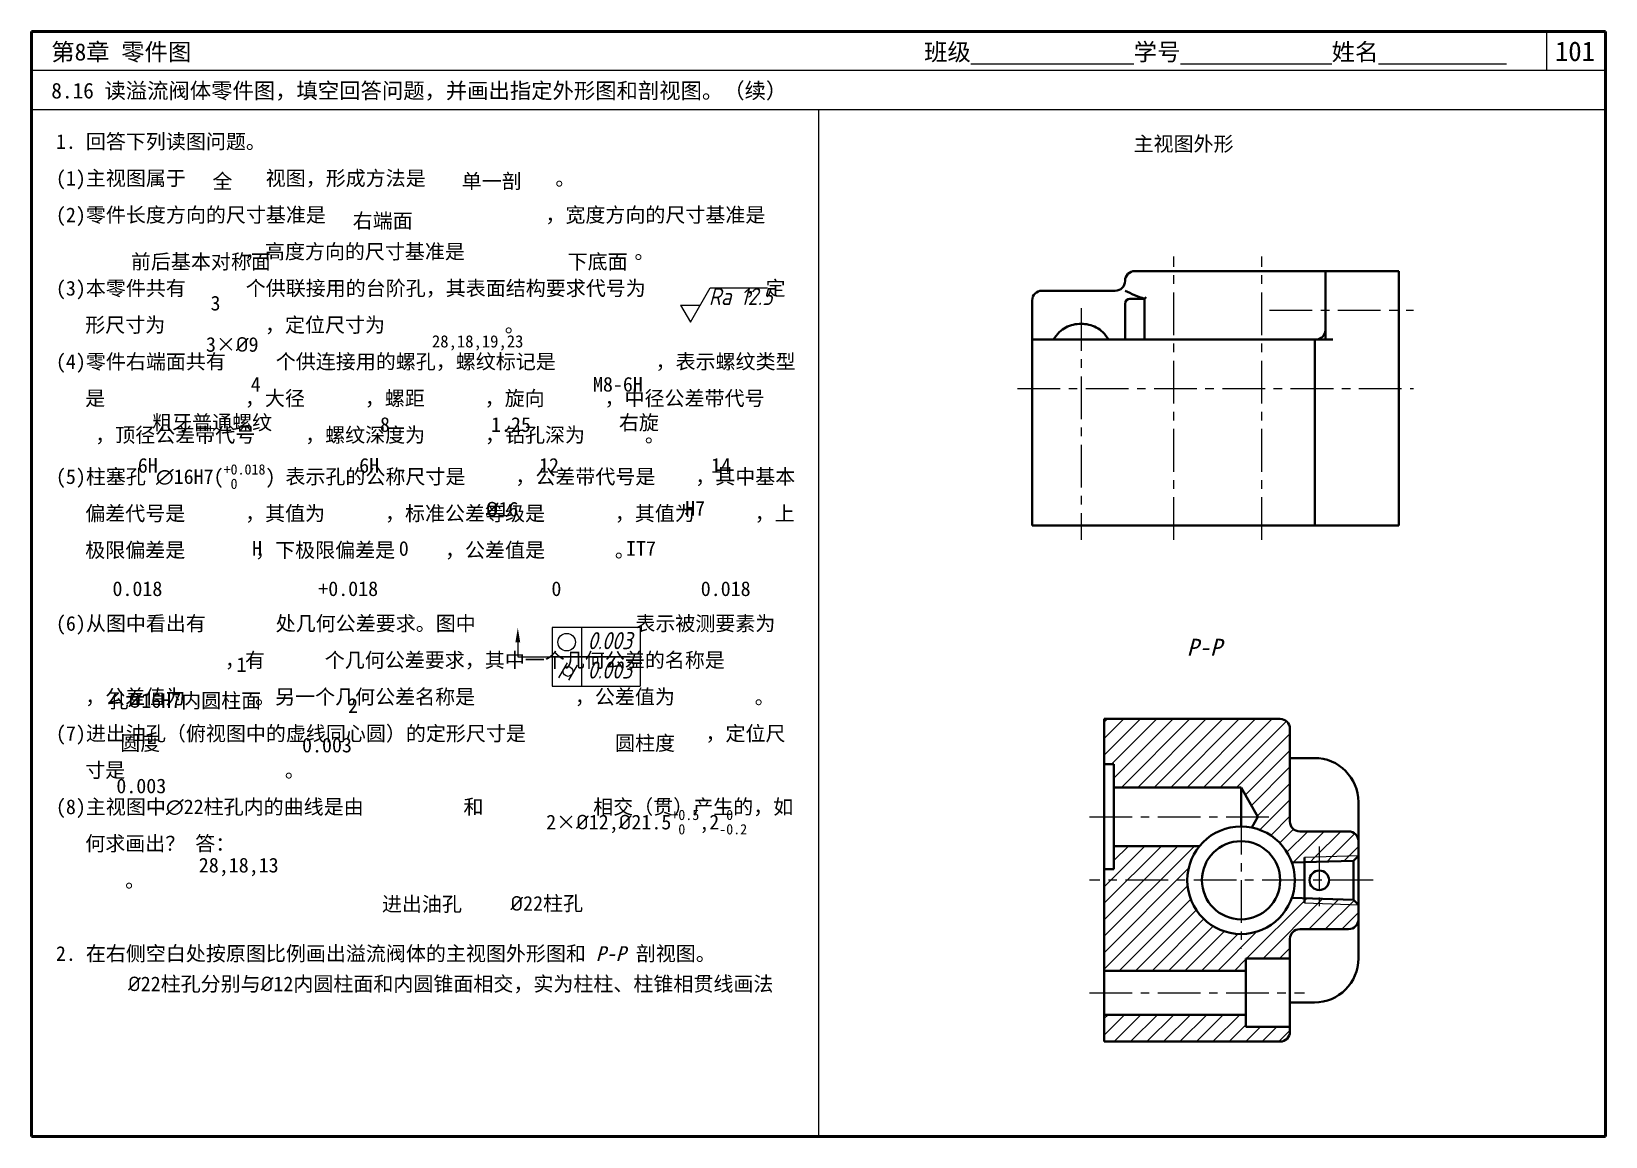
# Model space of a CAD drawing. Header units: millimetres. Extents: x 0 to 322, y 0 to 226.
import ezdxf

# ---------------------------------------------------------------- set-up
doc = ezdxf.new("R2010")
doc.units = ezdxf.units.MM
doc.header["$LTSCALE"] = 0.275
doc.linetypes.add('CENTER', pattern=[50.8, 31.75, -6.35, 6.35, -6.35])
doc.layers.add('答案', color=1, linetype='Continuous')
doc.layers.add('细实线层', color=7, linetype='Continuous')
doc.styles.get("Standard").update_dxf_attribs({"font": 'gbeitc.shx', "height": 3.5, "bigfont": 'gbcbig.shx'})
doc.styles.add('宋体', font='SimSun.ttf', dxfattribs={"height": 3})

msp = doc.modelspace()

# ---------------------------------------------------------------- hatches: boundary and pattern name
at = {"layer": '答案'}
h = msp.add_hatch(dxfattribs=at)
h.set_pattern_fill('ANSI31', color=256, scale=0.75)
h.paths.add_polyline_path([(257.44, 83.41, 0.414214), (255.44, 85.41), (219.44, 85.41), (219.44, 76.16), (221.44, 76.16), (221.44, 71.41), (247.44, 71.41), (250.9, 65.41), (249.62, 63.19, -0.265223), (257.83, 56.02), (260.44, 56.1), (260.44, 57.07), (271.44, 57.41), (271.44, 60.41, 0.414214), (269.44, 62.41), (259.44, 62.41, -0.414214), (257.44, 64.41)])
h.paths.add_polyline_path([(271.44, 57.41), (263.44, 57.16), (263.44, 56.19), (270.44, 56.41)], flags=17)
h.paths.add_polyline_path([(263.44, 57.16), (260.44, 57.07), (260.44, 56.1), (263.44, 56.19)], flags=17)
h.paths.add_polyline_path([(270.44, 48.41), (263.44, 48.63), (263.44, 47.66), (271.44, 47.41)], flags=17)
h.paths.add_polyline_path([(263.44, 48.63), (260.44, 48.72), (260.44, 47.76), (263.44, 47.66)], flags=17)
h.paths.add_polyline_path([(263.44, 47.66), (260.44, 47.76), (260.44, 48.72), (257.83, 48.81, -0.845541), (236.44, 52.41), (219.44, 52.41), (219.44, 33.91), (248.44, 33.91), (248.44, 36.41), (257.44, 36.41), (257.44, 40.41, -0.414214), (259.44, 42.41), (269.44, 42.41, 0.414214), (271.44, 44.41), (271.44, 47.41)])
h.paths.add_polyline_path([(238.95, 59.41), (221.44, 59.41), (221.44, 54.66), (219.44, 54.66), (219.44, 52.41), (236.44, 52.41, -0.174174)])
h.paths.add_polyline_path([(257.44, 22.41), (248.44, 22.41), (248.44, 24.91), (219.44, 24.91), (219.44, 19.41), (255.44, 19.41, 0.414214), (257.44, 21.41)])

# ---------------------------------------------------------------- linework, layer by layer
at = {"lineweight": 50}
for p, q in [((322, 226), (0, 226)), ((0, 226), (0, 0)), ((322, 0), (322, 226)), ((0, 0), (322, 0))]:
    msp.add_line(p, q, dxfattribs=at)
for p, q in [((310, 218), (310, 226)), ((322, 218), (0, 218)), ((322, 210), (0, 210)), ((161, 210), (161, 0))]:
    msp.add_line(p, q)
at = {"layer": '答案', "linetype": 'CENTER'}
for p, q in [((233.71, 122), (233.71, 179.99)), ((251.71, 122), (251.71, 179.99)), ((214.71, 169.43), (214.71, 122)), ((253.29, 168.99), (282.71, 168.99)), ((201.71, 152.99), (282.71, 152.99)), ((216.44, 65.41), (253.78, 65.41)), ((247.44, 66.41), (247.44, 38.41)), ((263.44, 59.33), (263.44, 45.49)), ((274.44, 52.41), (216.44, 52.41)), ((216.44, 29.41), (260.44, 29.41))]:
    msp.add_line(p, q, dxfattribs=at)
at = {"layer": '答案', "lineweight": 40}
for p, q in [((279.71, 176.99), (225.71, 176.99)), ((264.71, 162.99), (264.71, 176.99)), ((279.71, 124.99), (279.71, 176.99)), ((204.71, 124.99), (204.71, 170.99)), ((206.71, 172.99), (221.71, 172.99)), ((227.71, 171.32), (224.71, 171.32)), ((227.71, 171.32), (228.06, 171.68)), ((227.71, 162.99), (227.71, 171.32)), ((223.71, 162.99), (223.71, 170.32)), ((204.71, 162.99), (266.21, 162.99)), ((262.51, 124.99), (262.51, 162.99)), ((204.71, 124.99), (279.71, 124.99)), ((219.44, 85.41), (219.44, 19.41)), ((219.44, 85.41), (255.44, 85.41)), ((257.44, 83.41), (257.44, 64.41)), ((262.44, 77.41), (257.44, 77.41)), ((219.44, 76.16), (221.44, 76.16)), ((221.44, 76.16), (221.44, 54.66)), ((221.44, 71.41), (247.44, 71.41)), ((247.44, 71.41), (247.44, 63.41)), ((247.44, 71.41), (250.9, 65.41)), ((271.44, 60.41), (271.44, 68.41)), ((250.9, 65.41), (249.62, 63.19)), ((269.44, 62.41), (259.44, 62.41)), ((221.44, 59.41), (238.95, 59.41)), ((271.44, 60.41), (271.44, 44.41)), ((270.44, 56.41), (257.83, 56.02)), ((260.44, 47.76), (260.44, 57.07)), ((271.44, 57.41), (270.44, 56.41)), ((270.44, 48.41), (270.44, 56.41)), ((219.44, 54.66), (221.44, 54.66)), ((257.83, 48.81), (270.44, 48.41)), ((271.44, 47.41), (270.44, 48.41)), ((269.44, 42.41), (259.44, 42.41)), ((271.44, 44.41), (271.44, 36.41)), ((257.44, 40.41), (257.44, 21.41)), ((248.44, 36.41), (248.44, 22.41)), ((248.44, 36.41), (257.44, 36.41)), ((219.44, 33.91), (248.44, 33.91)), ((262.44, 27.41), (257.44, 27.41)), ((219.44, 24.91), (248.44, 24.91)), ((219.44, 19.41), (255.44, 19.41)), ((248.44, 22.41), (257.44, 22.41))]:
    msp.add_line(p, q, dxfattribs=at)
at = {"layer": '答案'}
for p, q in [((134.8, 166.55), (138.84, 173.55)), ((138.84, 173.55), (150.55, 173.55)), ((132.78, 170.05), (134.8, 166.55)), ((132.78, 170.05), (136.82, 170.05)), ((271.44, 57.41), (260.44, 57.07)), ((260.44, 47.76), (271.44, 47.41))]:
    msp.add_line(p, q, dxfattribs=at)
at = {"layer": '答案', "lineweight": 40}
for centre, radius in [((247.44, 52.41), 11), ((247.44, 52.41), 8), ((263.44, 52.41), 2)]:
    msp.add_circle(centre, radius, dxfattribs=at)
for centre, radius, start, end in [((221.71, 174.99), 2, 270, 0), ((225.71, 174.99), 2, 90, 180), ((206.71, 170.99), 2, 90, 180), ((237.07, 199.38), 29.58, 243.1413, 251.545), ((224.71, 170.32), 1, 90, 180), ((262.71, 164.99), 2, 270, 0), ((255.44, 83.41), 2, 0, 90), ((262.44, 68.41), 9, 0, 90), ((259.44, 64.41), 2, 180, 270), ((269.44, 60.41), 2, 0, 90), ((259.44, 40.41), 2, 90, 180), ((269.44, 44.41), 2, 270, 0), ((262.44, 36.41), 9, 270, 0), ((255.44, 21.41), 2, 270, 0)]:
    msp.add_arc(centre, radius, start, end, dxfattribs=at)
msp.add_spline([(209.08, 162.99), (210.26, 164.51), (211.61, 165.48), (214.71, 166.22), (217.82, 165.48), (219.16, 164.51), (220.34, 162.99)], degree=3, dxfattribs=at)
at = {"layer": '细实线层'}
for p, q in [((124.49, 104.11), (106.49, 104.11)), ((106.49, 104.11), (106.49, 98.11)), ((112.49, 104.11), (112.49, 98.11)), ((124.49, 104.11), (124.49, 98.11)), ((99.49, 101.04), (99.49, 98.11)), ((99.49, 98.11), (106.49, 98.11)), ((122.49, 98.11), (106.49, 98.11)), ((106.49, 98.11), (106.49, 92.11)), ((106.49, 98.11), (124.49, 98.11)), ((107.86, 93.8), (109.63, 96.86)), ((112.49, 98.11), (112.49, 92.11)), ((124.49, 98.11), (124.49, 92.11)), ((109.91, 93.36), (111.68, 96.41)), ((106.49, 92.11), (124.49, 92.11))]:
    msp.add_line(p, q, dxfattribs=at)
for centre, radius in [((109.49, 101.11), 1.8), ((109.77, 95.11), 1)]:
    msp.add_circle(centre, radius, dxfattribs=at)
msp.add_solid([(99.99, 101.04), (98.99, 101.04), (99.49, 104.04)], dxfattribs=at)

# ---------------------------------------------------------------- texts
at = {"style": '宋体'}
for s, height, p in [('第8章 零件图', 3.5, (4.05, 220.07)), ('班级%%U              %%U学号%%U             %%U姓名%%U           ', 3.5, (182.61, 220.07)), ('101', 4, (311.67, 219.96)), ('8.16 读溢流阀体零件图，填空回答问题，并画出指定外形图和剖视图。（续）', 3.2, (4.05, 212.3)), ('主视图外形', 3, (225.45, 201.52))]:
    msp.add_text(s, height=height, dxfattribs=at).set_placement(p)
at = {"style": '宋体', "oblique": 15}
msp.add_text('P-P', height=3.5, dxfattribs=at).set_placement((236.35, 98.31))
at = {"layer": '答案', "style": '宋体'}
for s, height, p in [('全', 3, (37.02, 193.89)), ('单一剖', 3, (88.02, 193.89)), ('右端面', 3, (65.71, 185.8)), ('前后基本对称面', 3, (20.33, 177.43)), ('下底面', 3, (109.68, 177.43)), ('3', 3, (36.62, 168.94)), ('28,18,19,23', 2.5, (81.92, 161.38)), ('4', 3, (44.86, 152.35)), ('M8-6H', 3, (114.86, 152.35)), ('粗牙普通螺纹', 3, (24.67, 144.52)), ('8', 3, (71.29, 144.12)), ('1.25', 3, (94, 144.12)), ('右旋', 3, (120.17, 144.52)), ('6H', 3, (21.75, 135.76)), ('6H', 3, (67.04, 135.76)), ('12', 3, (103.83, 135.76)), ('14', 3, (139.03, 135.76)), ('H7', 3, (133.72, 127)), ('H', 3, (45.12, 118.77)), ('0', 3, (75.14, 118.77)), ('IT7', 3, (121.63, 118.77)), ('0.018', 3, (16.57, 110.54)), ('+0.018', 3, (58.67, 110.54)), ('0', 3, (106.36, 110.54)), ('0.018', 3, (136.91, 110.54)), ('1', 3, (41.94, 95.02)), ('2', 3, (64.78, 86.65)), ('圆度', 3, (18.16, 78.96)), ('0.003', 3, (55.35, 78.56)), ('圆柱度', 3, (119.37, 78.96)), ('0.003', 3, (17.36, 70.2)), ('28,18,13', 3, (34.23, 54)), ('进出油孔', 3, (71.69, 46.04))]:
    msp.add_text(s, height=height, dxfattribs=at).set_placement(p)
at = {"layer": '答案'}
msp.add_text('Ra 12.5', height=3.5, dxfattribs=at).set_placement((138.56, 170.05))
at = {"layer": '答案', "char_height": 3, "attachment_point": 1, "style": '宋体'}
for s, width, insert in [('3×{\\fISOCPEUR|b0|i0|c0|p34;%%C}9', 18.7286, (35.69, 163.5)), ('{\\fISOCPEUR|b0|i0|c0|p34;%%C}16', 10.8918, (92.94, 129.81)), ('孔{\\fISOCPEUR|b0|i0|c0|p34;%%C}16H7内圆柱面', 36.7935, (15.76, 90.66)), ('\\A1;2×{\\fISOCPEUR|b0|i0|c0|p34;%%C}12,{\\fISOCPEUR|b0|i0|c0|p34;%%C}21.5{\\H0.7x;\\S+0.5^  0;},2{\\H0.7x;\\S 0^ -0.2;}', 52.7324, (105.29, 66.83)), ('\\A1;{\\fISOCPEUR|b0|i0|c0|p34;%%C}22柱孔', 21.6508, (97.98, 49.18)), ('\\A1;{\\fISOCPEUR|b0|i0|c0|p34;%%C}22柱孔分别与{\\fISOCPEUR|b0|i0|c0|p34;%%C}12内圆柱面和内圆锥面相交，实为柱柱、柱锥相贯线画法', 138.5387, (19.75, 32.72))]:
    msp.add_mtext_dynamic_manual_height_columns(s, width=width, gutter_width=15, heights=[0], dxfattribs=dict(at, insert=insert))
at = {"layer": '细实线层'}
for p in [(113.76, 99.66), (113.76, 93.66)]:
    msp.add_text('0.003', height=3.5, dxfattribs=at).set_placement(p)
at = {"layer": '细实线层', "insert": (5, 205), "char_height": 3, "width": 151, "attachment_point": 1, "line_spacing_factor": 1.5, "style": '宋体'}
msp.add_mtext('\\A1;1. 回答下列读图问题。\\P\\pi-6,l6;(1)主视图属于{\\L        }视图，形成方法是{\\L             }。\\P(2)零件长度方向的尺寸基准是{\\L                      }，宽度方向的尺寸基准是{\\L                    }，高度方向的尺寸基准是{\\L                 }。\\P(3)本零件共有{\\L      }个供联接用的台阶孔，其表面结构要求代号为{\\L          }，定形尺寸为{\\L          }，定位尺寸为{\\L            }。\\P(4)零件右端面共有{\\L     }个供连接用的螺孔，螺纹标记是{\\L          }，表示螺纹类型是{\\L              }，大径{\\L      }，螺距{\\L      }，旋向{\\L      }，中径公差带代号{\\L     }，顶径公差带代号{\\L     }，螺纹深度为{\\L      }，钻孔深为{\\L      }。\\P(5)柱塞孔 {\\fISOCPEUR|b0|i0|c0|p34;∅}16H7({\\H0.7x;\\S+0.018^  0;}) 表示孔的公称尺寸是{\\L     }，公差带代号是{\\L    }，其中基本偏差代号是{\\L      }，其值为{\\L      }，标准公差等级是{\\L       }，其值为{\\L      }，上极限偏差是{\\L       }，下极限偏差是{\\L     }，公差值是{\\L       }。\\P\\P(6)从图中看出有{\\L       }处几何公差要求。图中                表示被测要素为{\\L                 }，有{\\L      }个几何公差要求，其中一个几何公差的名称是{\\L        }，公差值为{\\L       }。另一个几何公差名称是{\\L          }，公差值为{\\L        }。\\P(7)进出油孔（俯视图中的虚线同心圆）的定形尺寸是{\\L                  }，定位尺寸是{\\L                }。\\P(8)主视图中{\\fISOCPEUR|b0|i0|c0|p34;∅}22柱孔内的曲线是由{\\L          }和{\\L           }相交（贯）产生的，如何求画出？{\\L }答：{\\L                                                             }。\\P\\P2. 在右侧空白处按原图比例画出溢流阀体的主视图外形图和{\\fSimSun|b0|i1|c134|p2; P-P} 剖视图。', dxfattribs=at)

doc.saveas('drawing.dxf')
